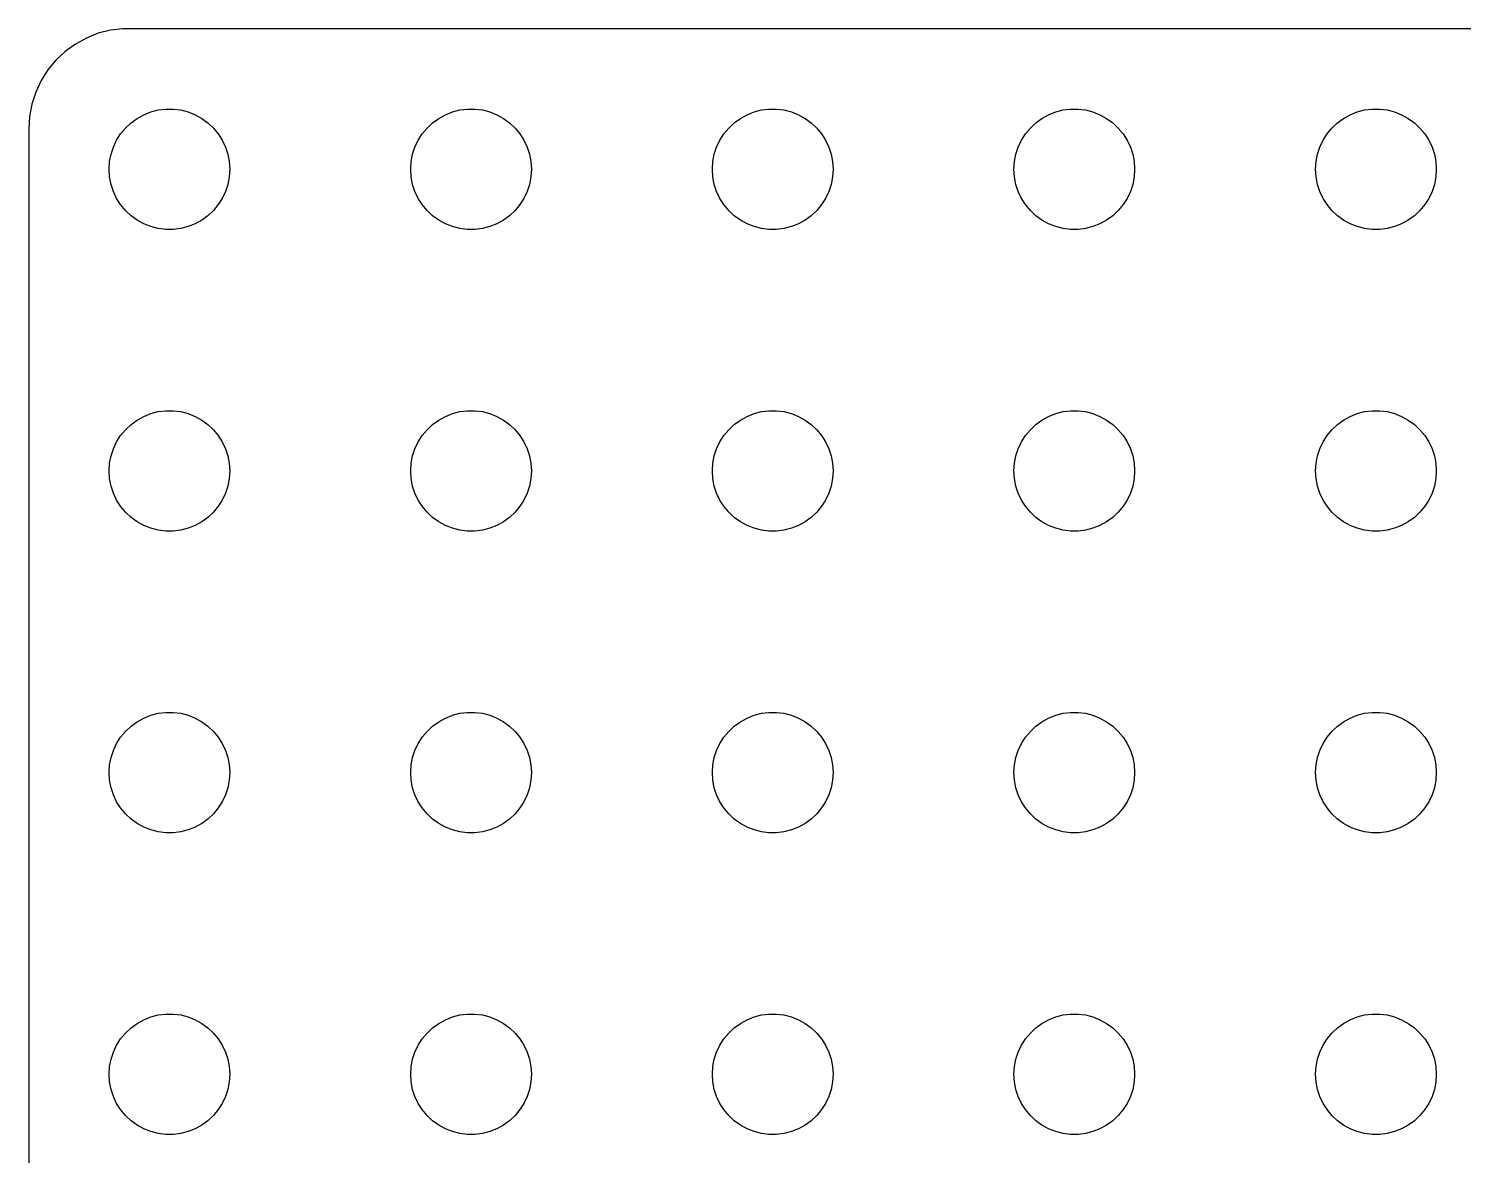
# Model space of a CAD drawing. Header units: metres. Extents: x -134 to 134, y 518 to 1078.
# Drawn here: x -134.5 to -63.2, y 1022 to 1078 of the extents above; entities that cross this region are included whole.
import ezdxf

# ---------------------------------------------------------------- set-up
doc = ezdxf.new("R2010")
doc.units = ezdxf.units.M

msp = doc.modelspace()

# ---------------------------------------------------------------- linework, layer by layer
for p, q in [((-131.629, 1077.52), (-132.179, 1077.22)), ((-131.045, 1077.76), (-131.629, 1077.52)), ((-130.437, 1077.91), (-131.045, 1077.76)), ((-129.814, 1077.99), (-130.437, 1077.91)), ((129.814, 1077.99), (-129.814, 1077.99)), ((-132.687, 1076.85), (-133.145, 1076.42)), ((-132.179, 1077.22), (-132.687, 1076.85)), ((-133.545, 1075.94), (-133.882, 1075.41)), ((-133.145, 1076.42), (-133.545, 1075.94)), ((-133.882, 1075.41), (-134.149, 1074.84)), ((-134.149, 1074.84), (-134.343, 1074.24)), ((-134.343, 1074.24), (-134.461, 1073.63)), ((-128.777, 1073.71), (-128.427, 1073.85)), ((-128.427, 1073.85), (-128.062, 1073.95)), ((-128.062, 1073.95), (-127.688, 1073.99)), ((-127.688, 1073.99), (-127.312, 1073.99)), ((-127.312, 1073.99), (-126.938, 1073.95)), ((-126.938, 1073.95), (-126.573, 1073.85)), ((-126.573, 1073.85), (-126.223, 1073.71)), ((-113.777, 1073.71), (-113.427, 1073.85)), ((-113.427, 1073.85), (-113.062, 1073.95)), ((-113.062, 1073.95), (-112.688, 1073.99)), ((-112.688, 1073.99), (-112.312, 1073.99)), ((-112.312, 1073.99), (-111.938, 1073.95)), ((-111.938, 1073.95), (-111.573, 1073.85)), ((-111.573, 1073.85), (-111.223, 1073.71)), ((-98.7773, 1073.71), (-98.427, 1073.85)), ((-98.427, 1073.85), (-98.0621, 1073.95)), ((-98.0621, 1073.95), (-97.6884, 1073.99)), ((-97.6884, 1073.99), (-97.3116, 1073.99)), ((-97.3116, 1073.99), (-96.9379, 1073.95)), ((-96.9379, 1073.95), (-96.573, 1073.85)), ((-96.573, 1073.85), (-96.2227, 1073.71)), ((-83.7773, 1073.71), (-83.427, 1073.85)), ((-83.427, 1073.85), (-83.0621, 1073.95)), ((-83.0621, 1073.95), (-82.6884, 1073.99)), ((-82.6884, 1073.99), (-82.3116, 1073.99)), ((-82.3116, 1073.99), (-81.9379, 1073.95)), ((-81.9379, 1073.95), (-81.573, 1073.85)), ((-81.573, 1073.85), (-81.2227, 1073.71)), ((-68.7773, 1073.71), (-68.427, 1073.85)), ((-68.427, 1073.85), (-68.0621, 1073.95)), ((-68.0621, 1073.95), (-67.6884, 1073.99)), ((-67.6884, 1073.99), (-67.3116, 1073.99)), ((-67.3116, 1073.99), (-66.9379, 1073.95)), ((-66.9379, 1073.95), (-66.573, 1073.85)), ((-66.573, 1073.85), (-66.2227, 1073.71)), ((-134.461, 1073.63), (-134.5, 1073)), ((-129.927, 1072.76), (-129.687, 1073.05)), ((-129.687, 1073.05), (-129.412, 1073.31)), ((-129.412, 1073.31), (-129.107, 1073.53)), ((-129.107, 1073.53), (-128.777, 1073.71)), ((-126.223, 1073.71), (-125.893, 1073.53)), ((-125.893, 1073.53), (-125.588, 1073.31)), ((-125.588, 1073.31), (-125.313, 1073.05)), ((-125.313, 1073.05), (-125.073, 1072.76)), ((-114.927, 1072.76), (-114.687, 1073.05)), ((-114.687, 1073.05), (-114.412, 1073.31)), ((-114.412, 1073.31), (-114.107, 1073.53)), ((-114.107, 1073.53), (-113.777, 1073.71)), ((-111.223, 1073.71), (-110.893, 1073.53)), ((-110.893, 1073.53), (-110.588, 1073.31)), ((-110.588, 1073.31), (-110.313, 1073.05)), ((-110.313, 1073.05), (-110.073, 1072.76)), ((-99.927, 1072.76), (-99.6869, 1073.05)), ((-99.6869, 1073.05), (-99.4123, 1073.31)), ((-99.4123, 1073.31), (-99.1075, 1073.53)), ((-99.1075, 1073.53), (-98.7773, 1073.71)), ((-96.2227, 1073.71), (-95.8925, 1073.53)), ((-95.8925, 1073.53), (-95.5877, 1073.31)), ((-95.5877, 1073.31), (-95.3131, 1073.05)), ((-95.3131, 1073.05), (-95.073, 1072.76)), ((-84.927, 1072.76), (-84.6869, 1073.05)), ((-84.6869, 1073.05), (-84.4123, 1073.31)), ((-84.4123, 1073.31), (-84.1075, 1073.53)), ((-84.1075, 1073.53), (-83.7773, 1073.71)), ((-81.2227, 1073.71), (-80.8925, 1073.53)), ((-80.8925, 1073.53), (-80.5877, 1073.31)), ((-80.5877, 1073.31), (-80.3131, 1073.05)), ((-80.3131, 1073.05), (-80.073, 1072.76)), ((-69.927, 1072.76), (-69.6869, 1073.05)), ((-69.6869, 1073.05), (-69.4123, 1073.31)), ((-69.4123, 1073.31), (-69.1075, 1073.53)), ((-69.1075, 1073.53), (-68.7773, 1073.71)), ((-66.2227, 1073.71), (-65.8925, 1073.53)), ((-65.8925, 1073.53), (-65.5877, 1073.31)), ((-65.5877, 1073.31), (-65.3131, 1073.05)), ((-65.3131, 1073.05), (-65.073, 1072.76)), ((-134.5, 1073), (-134.5, 979)), ((-130.289, 1072.1), (-130.129, 1072.45)), ((-130.129, 1072.45), (-129.927, 1072.76)), ((-125.073, 1072.76), (-124.871, 1072.45)), ((-124.871, 1072.45), (-124.711, 1072.1)), ((-115.289, 1072.1), (-115.129, 1072.45)), ((-115.129, 1072.45), (-114.927, 1072.76)), ((-110.073, 1072.76), (-109.871, 1072.45)), ((-109.871, 1072.45), (-109.711, 1072.1)), ((-100.289, 1072.1), (-100.129, 1072.45)), ((-100.129, 1072.45), (-99.927, 1072.76)), ((-95.073, 1072.76), (-94.8711, 1072.45)), ((-94.8711, 1072.45), (-94.7107, 1072.1)), ((-85.2893, 1072.1), (-85.1289, 1072.45)), ((-85.1289, 1072.45), (-84.927, 1072.76)), ((-80.073, 1072.76), (-79.8711, 1072.45)), ((-79.8711, 1072.45), (-79.7107, 1072.1)), ((-70.2893, 1072.1), (-70.1289, 1072.45)), ((-70.1289, 1072.45), (-69.927, 1072.76)), ((-65.073, 1072.76), (-64.8711, 1072.45)), ((-64.8711, 1072.45), (-64.7107, 1072.1)), ((-130.476, 1071.38), (-130.406, 1071.75)), ((-130.406, 1071.75), (-130.289, 1072.1)), ((-124.711, 1072.1), (-124.594, 1071.75)), ((-124.594, 1071.75), (-124.524, 1071.38)), ((-115.476, 1071.38), (-115.406, 1071.75)), ((-115.406, 1071.75), (-115.289, 1072.1)), ((-109.711, 1072.1), (-109.594, 1071.75)), ((-109.594, 1071.75), (-109.524, 1071.38)), ((-100.476, 1071.38), (-100.406, 1071.75)), ((-100.406, 1071.75), (-100.289, 1072.1)), ((-94.7107, 1072.1), (-94.5943, 1071.75)), ((-94.5943, 1071.75), (-94.5237, 1071.38)), ((-85.4763, 1071.38), (-85.4057, 1071.75)), ((-85.4057, 1071.75), (-85.2893, 1072.1)), ((-79.7107, 1072.1), (-79.5943, 1071.75)), ((-79.5943, 1071.75), (-79.5237, 1071.38)), ((-70.4763, 1071.38), (-70.4057, 1071.75)), ((-70.4057, 1071.75), (-70.2893, 1072.1)), ((-64.7107, 1072.1), (-64.5943, 1071.75)), ((-64.5943, 1071.75), (-64.5237, 1071.38)), ((-130.5, 1071), (-130.476, 1071.38)), ((-130.476, 1070.62), (-130.5, 1071)), ((-124.524, 1071.38), (-124.5, 1071)), ((-124.5, 1071), (-124.524, 1070.62)), ((-115.5, 1071), (-115.476, 1071.38)), ((-115.476, 1070.62), (-115.5, 1071)), ((-109.524, 1071.38), (-109.5, 1071)), ((-109.5, 1071), (-109.524, 1070.62)), ((-100.5, 1071), (-100.476, 1071.38)), ((-100.476, 1070.62), (-100.5, 1071)), ((-94.5237, 1071.38), (-94.5, 1071)), ((-94.5, 1071), (-94.5237, 1070.62)), ((-85.5, 1071), (-85.4763, 1071.38)), ((-85.4763, 1070.62), (-85.5, 1071)), ((-79.5237, 1071.38), (-79.5, 1071)), ((-79.5, 1071), (-79.5237, 1070.62)), ((-70.5, 1071), (-70.4763, 1071.38)), ((-70.4763, 1070.62), (-70.5, 1071)), ((-64.5237, 1071.38), (-64.5, 1071)), ((-64.5, 1071), (-64.5237, 1070.62)), ((-130.406, 1070.25), (-130.476, 1070.62)), ((-130.289, 1069.9), (-130.406, 1070.25)), ((-124.594, 1070.25), (-124.711, 1069.9)), ((-124.524, 1070.62), (-124.594, 1070.25)), ((-115.406, 1070.25), (-115.476, 1070.62)), ((-115.289, 1069.9), (-115.406, 1070.25)), ((-109.594, 1070.25), (-109.711, 1069.9)), ((-109.524, 1070.62), (-109.594, 1070.25)), ((-100.406, 1070.25), (-100.476, 1070.62)), ((-100.289, 1069.9), (-100.406, 1070.25)), ((-94.5943, 1070.25), (-94.7107, 1069.9)), ((-94.5237, 1070.62), (-94.5943, 1070.25)), ((-85.4057, 1070.25), (-85.4763, 1070.62)), ((-85.2893, 1069.9), (-85.4057, 1070.25)), ((-79.5943, 1070.25), (-79.7107, 1069.9)), ((-79.5237, 1070.62), (-79.5943, 1070.25)), ((-70.4057, 1070.25), (-70.4763, 1070.62)), ((-70.2893, 1069.9), (-70.4057, 1070.25)), ((-64.5943, 1070.25), (-64.7107, 1069.9)), ((-64.5237, 1070.62), (-64.5943, 1070.25)), ((-130.129, 1069.55), (-130.289, 1069.9)), ((-129.927, 1069.24), (-130.129, 1069.55)), ((-124.871, 1069.55), (-125.073, 1069.24)), ((-124.711, 1069.9), (-124.871, 1069.55)), ((-115.129, 1069.55), (-115.289, 1069.9)), ((-114.927, 1069.24), (-115.129, 1069.55)), ((-109.871, 1069.55), (-110.073, 1069.24)), ((-109.711, 1069.9), (-109.871, 1069.55)), ((-100.129, 1069.55), (-100.289, 1069.9)), ((-99.927, 1069.24), (-100.129, 1069.55)), ((-94.8711, 1069.55), (-95.073, 1069.24)), ((-94.7107, 1069.9), (-94.8711, 1069.55)), ((-85.1289, 1069.55), (-85.2893, 1069.9)), ((-84.927, 1069.24), (-85.1289, 1069.55)), ((-79.8711, 1069.55), (-80.073, 1069.24)), ((-79.7107, 1069.9), (-79.8711, 1069.55)), ((-70.1289, 1069.55), (-70.2893, 1069.9)), ((-69.927, 1069.24), (-70.1289, 1069.55)), ((-64.8711, 1069.55), (-65.073, 1069.24)), ((-64.7107, 1069.9), (-64.8711, 1069.55)), ((-129.687, 1068.95), (-129.927, 1069.24)), ((-129.412, 1068.69), (-129.687, 1068.95)), ((-125.313, 1068.95), (-125.588, 1068.69)), ((-125.073, 1069.24), (-125.313, 1068.95)), ((-114.687, 1068.95), (-114.927, 1069.24)), ((-114.412, 1068.69), (-114.687, 1068.95)), ((-110.313, 1068.95), (-110.588, 1068.69)), ((-110.073, 1069.24), (-110.313, 1068.95)), ((-99.6869, 1068.95), (-99.927, 1069.24)), ((-99.4123, 1068.69), (-99.6869, 1068.95)), ((-95.3131, 1068.95), (-95.5877, 1068.69)), ((-95.073, 1069.24), (-95.3131, 1068.95)), ((-84.6869, 1068.95), (-84.927, 1069.24)), ((-84.4123, 1068.69), (-84.6869, 1068.95)), ((-80.3131, 1068.95), (-80.5877, 1068.69)), ((-80.073, 1069.24), (-80.3131, 1068.95)), ((-69.6869, 1068.95), (-69.927, 1069.24)), ((-69.4123, 1068.69), (-69.6869, 1068.95)), ((-65.3131, 1068.95), (-65.5877, 1068.69)), ((-65.073, 1069.24), (-65.3131, 1068.95)), ((-129.107, 1068.47), (-129.412, 1068.69)), ((-128.777, 1068.29), (-129.107, 1068.47)), ((-128.427, 1068.15), (-128.777, 1068.29)), ((-128.062, 1068.05), (-128.427, 1068.15)), ((-127.688, 1068.01), (-128.062, 1068.05)), ((-126.938, 1068.05), (-127.312, 1068.01)), ((-126.573, 1068.15), (-126.938, 1068.05)), ((-126.223, 1068.29), (-126.573, 1068.15)), ((-125.893, 1068.47), (-126.223, 1068.29)), ((-125.588, 1068.69), (-125.893, 1068.47)), ((-114.107, 1068.47), (-114.412, 1068.69)), ((-113.777, 1068.29), (-114.107, 1068.47)), ((-113.427, 1068.15), (-113.777, 1068.29)), ((-113.062, 1068.05), (-113.427, 1068.15)), ((-112.688, 1068.01), (-113.062, 1068.05)), ((-111.938, 1068.05), (-112.312, 1068.01)), ((-111.573, 1068.15), (-111.938, 1068.05)), ((-111.223, 1068.29), (-111.573, 1068.15)), ((-110.893, 1068.47), (-111.223, 1068.29)), ((-110.588, 1068.69), (-110.893, 1068.47)), ((-99.1075, 1068.47), (-99.4123, 1068.69)), ((-98.7773, 1068.29), (-99.1075, 1068.47)), ((-98.427, 1068.15), (-98.7773, 1068.29)), ((-98.0621, 1068.05), (-98.427, 1068.15)), ((-97.6884, 1068.01), (-98.0621, 1068.05)), ((-96.9379, 1068.05), (-97.3116, 1068.01)), ((-96.573, 1068.15), (-96.9379, 1068.05)), ((-96.2227, 1068.29), (-96.573, 1068.15)), ((-95.8925, 1068.47), (-96.2227, 1068.29)), ((-95.5877, 1068.69), (-95.8925, 1068.47)), ((-84.1075, 1068.47), (-84.4123, 1068.69)), ((-83.7773, 1068.29), (-84.1075, 1068.47)), ((-83.427, 1068.15), (-83.7773, 1068.29)), ((-83.0621, 1068.05), (-83.427, 1068.15)), ((-82.6884, 1068.01), (-83.0621, 1068.05)), ((-81.9379, 1068.05), (-82.3116, 1068.01)), ((-81.573, 1068.15), (-81.9379, 1068.05)), ((-81.2227, 1068.29), (-81.573, 1068.15)), ((-80.8925, 1068.47), (-81.2227, 1068.29)), ((-80.5877, 1068.69), (-80.8925, 1068.47)), ((-69.1075, 1068.47), (-69.4123, 1068.69)), ((-68.7773, 1068.29), (-69.1075, 1068.47)), ((-68.427, 1068.15), (-68.7773, 1068.29)), ((-68.0621, 1068.05), (-68.427, 1068.15)), ((-67.6884, 1068.01), (-68.0621, 1068.05)), ((-66.9379, 1068.05), (-67.3116, 1068.01)), ((-66.573, 1068.15), (-66.9379, 1068.05)), ((-66.2227, 1068.29), (-66.573, 1068.15)), ((-65.8925, 1068.47), (-66.2227, 1068.29)), ((-65.5877, 1068.69), (-65.8925, 1068.47)), ((-127.312, 1068.01), (-127.688, 1068.01)), ((-112.312, 1068.01), (-112.688, 1068.01)), ((-97.3116, 1068.01), (-97.6884, 1068.01)), ((-82.3116, 1068.01), (-82.6884, 1068.01)), ((-67.3116, 1068.01), (-67.6884, 1068.01)), ((-128.777, 1058.71), (-128.427, 1058.85)), ((-128.427, 1058.85), (-128.062, 1058.95)), ((-128.062, 1058.95), (-127.688, 1058.99)), ((-127.688, 1058.99), (-127.312, 1058.99)), ((-127.312, 1058.99), (-126.938, 1058.95)), ((-126.938, 1058.95), (-126.573, 1058.85)), ((-126.573, 1058.85), (-126.223, 1058.71)), ((-113.777, 1058.71), (-113.427, 1058.85)), ((-113.427, 1058.85), (-113.062, 1058.95)), ((-113.062, 1058.95), (-112.688, 1058.99)), ((-112.688, 1058.99), (-112.312, 1058.99)), ((-112.312, 1058.99), (-111.938, 1058.95)), ((-111.938, 1058.95), (-111.573, 1058.85)), ((-111.573, 1058.85), (-111.223, 1058.71)), ((-98.7773, 1058.71), (-98.427, 1058.85)), ((-98.427, 1058.85), (-98.0621, 1058.95)), ((-98.0621, 1058.95), (-97.6884, 1058.99)), ((-97.6884, 1058.99), (-97.3116, 1058.99)), ((-97.3116, 1058.99), (-96.9379, 1058.95)), ((-96.9379, 1058.95), (-96.573, 1058.85)), ((-96.573, 1058.85), (-96.2227, 1058.71)), ((-83.7773, 1058.71), (-83.427, 1058.85)), ((-83.427, 1058.85), (-83.0621, 1058.95)), ((-83.0621, 1058.95), (-82.6884, 1058.99)), ((-82.6884, 1058.99), (-82.3116, 1058.99)), ((-82.3116, 1058.99), (-81.9379, 1058.95)), ((-81.9379, 1058.95), (-81.573, 1058.85)), ((-81.573, 1058.85), (-81.2227, 1058.71)), ((-68.7773, 1058.71), (-68.427, 1058.85)), ((-68.427, 1058.85), (-68.0621, 1058.95)), ((-68.0621, 1058.95), (-67.6884, 1058.99)), ((-67.6884, 1058.99), (-67.3116, 1058.99)), ((-67.3116, 1058.99), (-66.9379, 1058.95)), ((-66.9379, 1058.95), (-66.573, 1058.85)), ((-66.573, 1058.85), (-66.2227, 1058.71)), ((-129.927, 1057.76), (-129.687, 1058.05)), ((-129.687, 1058.05), (-129.412, 1058.31)), ((-129.412, 1058.31), (-129.107, 1058.53)), ((-129.107, 1058.53), (-128.777, 1058.71)), ((-126.223, 1058.71), (-125.893, 1058.53)), ((-125.893, 1058.53), (-125.588, 1058.31)), ((-125.588, 1058.31), (-125.313, 1058.05)), ((-125.313, 1058.05), (-125.073, 1057.76)), ((-114.927, 1057.76), (-114.687, 1058.05)), ((-114.687, 1058.05), (-114.412, 1058.31)), ((-114.412, 1058.31), (-114.107, 1058.53)), ((-114.107, 1058.53), (-113.777, 1058.71)), ((-111.223, 1058.71), (-110.893, 1058.53)), ((-110.893, 1058.53), (-110.588, 1058.31)), ((-110.588, 1058.31), (-110.313, 1058.05)), ((-110.313, 1058.05), (-110.073, 1057.76)), ((-99.927, 1057.76), (-99.6869, 1058.05)), ((-99.6869, 1058.05), (-99.4123, 1058.31)), ((-99.4123, 1058.31), (-99.1075, 1058.53)), ((-99.1075, 1058.53), (-98.7773, 1058.71)), ((-96.2227, 1058.71), (-95.8925, 1058.53)), ((-95.8925, 1058.53), (-95.5877, 1058.31)), ((-95.5877, 1058.31), (-95.3131, 1058.05)), ((-95.3131, 1058.05), (-95.073, 1057.76)), ((-84.927, 1057.76), (-84.6869, 1058.05)), ((-84.6869, 1058.05), (-84.4123, 1058.31)), ((-84.4123, 1058.31), (-84.1075, 1058.53)), ((-84.1075, 1058.53), (-83.7773, 1058.71)), ((-81.2227, 1058.71), (-80.8925, 1058.53)), ((-80.8925, 1058.53), (-80.5877, 1058.31)), ((-80.5877, 1058.31), (-80.3131, 1058.05)), ((-80.3131, 1058.05), (-80.073, 1057.76)), ((-69.927, 1057.76), (-69.6869, 1058.05)), ((-69.6869, 1058.05), (-69.4123, 1058.31)), ((-69.4123, 1058.31), (-69.1075, 1058.53)), ((-69.1075, 1058.53), (-68.7773, 1058.71)), ((-66.2227, 1058.71), (-65.8925, 1058.53)), ((-65.8925, 1058.53), (-65.5877, 1058.31)), ((-65.5877, 1058.31), (-65.3131, 1058.05)), ((-65.3131, 1058.05), (-65.073, 1057.76)), ((-130.289, 1057.1), (-130.129, 1057.45)), ((-130.129, 1057.45), (-129.927, 1057.76)), ((-125.073, 1057.76), (-124.871, 1057.45)), ((-124.871, 1057.45), (-124.711, 1057.1)), ((-115.289, 1057.1), (-115.129, 1057.45)), ((-115.129, 1057.45), (-114.927, 1057.76)), ((-110.073, 1057.76), (-109.871, 1057.45)), ((-109.871, 1057.45), (-109.711, 1057.1)), ((-100.289, 1057.1), (-100.129, 1057.45)), ((-100.129, 1057.45), (-99.927, 1057.76)), ((-95.073, 1057.76), (-94.8711, 1057.45)), ((-94.8711, 1057.45), (-94.7107, 1057.1)), ((-85.2893, 1057.1), (-85.1289, 1057.45)), ((-85.1289, 1057.45), (-84.927, 1057.76)), ((-80.073, 1057.76), (-79.8711, 1057.45)), ((-79.8711, 1057.45), (-79.7107, 1057.1)), ((-70.2893, 1057.1), (-70.1289, 1057.45)), ((-70.1289, 1057.45), (-69.927, 1057.76)), ((-65.073, 1057.76), (-64.8711, 1057.45)), ((-64.8711, 1057.45), (-64.7107, 1057.1)), ((-130.476, 1056.38), (-130.406, 1056.75)), ((-130.406, 1056.75), (-130.289, 1057.1)), ((-124.711, 1057.1), (-124.594, 1056.75)), ((-124.594, 1056.75), (-124.524, 1056.38)), ((-115.476, 1056.38), (-115.406, 1056.75)), ((-115.406, 1056.75), (-115.289, 1057.1)), ((-109.711, 1057.1), (-109.594, 1056.75)), ((-109.594, 1056.75), (-109.524, 1056.38)), ((-100.476, 1056.38), (-100.406, 1056.75)), ((-100.406, 1056.75), (-100.289, 1057.1)), ((-94.7107, 1057.1), (-94.5943, 1056.75)), ((-94.5943, 1056.75), (-94.5237, 1056.38)), ((-85.4763, 1056.38), (-85.4057, 1056.75)), ((-85.4057, 1056.75), (-85.2893, 1057.1)), ((-79.7107, 1057.1), (-79.5943, 1056.75)), ((-79.5943, 1056.75), (-79.5237, 1056.38)), ((-70.4763, 1056.38), (-70.4057, 1056.75)), ((-70.4057, 1056.75), (-70.2893, 1057.1)), ((-64.7107, 1057.1), (-64.5943, 1056.75)), ((-64.5943, 1056.75), (-64.5237, 1056.38)), ((-130.5, 1056), (-130.476, 1056.38)), ((-130.476, 1055.62), (-130.5, 1056)), ((-124.524, 1056.38), (-124.5, 1056)), ((-124.5, 1056), (-124.524, 1055.62)), ((-115.5, 1056), (-115.476, 1056.38)), ((-115.476, 1055.62), (-115.5, 1056)), ((-109.524, 1056.38), (-109.5, 1056)), ((-109.5, 1056), (-109.524, 1055.62)), ((-100.5, 1056), (-100.476, 1056.38)), ((-100.476, 1055.62), (-100.5, 1056)), ((-94.5237, 1056.38), (-94.5, 1056)), ((-94.5, 1056), (-94.5237, 1055.62)), ((-85.5, 1056), (-85.4763, 1056.38)), ((-85.4763, 1055.62), (-85.5, 1056)), ((-79.5237, 1056.38), (-79.5, 1056)), ((-79.5, 1056), (-79.5237, 1055.62)), ((-70.5, 1056), (-70.4763, 1056.38)), ((-70.4763, 1055.62), (-70.5, 1056)), ((-64.5237, 1056.38), (-64.5, 1056)), ((-64.5, 1056), (-64.5237, 1055.62)), ((-130.406, 1055.25), (-130.476, 1055.62)), ((-130.289, 1054.9), (-130.406, 1055.25)), ((-124.594, 1055.25), (-124.711, 1054.9)), ((-124.524, 1055.62), (-124.594, 1055.25)), ((-115.406, 1055.25), (-115.476, 1055.62)), ((-115.289, 1054.9), (-115.406, 1055.25)), ((-109.594, 1055.25), (-109.711, 1054.9)), ((-109.524, 1055.62), (-109.594, 1055.25)), ((-100.406, 1055.25), (-100.476, 1055.62)), ((-100.289, 1054.9), (-100.406, 1055.25)), ((-94.5943, 1055.25), (-94.7107, 1054.9)), ((-94.5237, 1055.62), (-94.5943, 1055.25)), ((-85.4057, 1055.25), (-85.4763, 1055.62)), ((-85.2893, 1054.9), (-85.4057, 1055.25)), ((-79.5943, 1055.25), (-79.7107, 1054.9)), ((-79.5237, 1055.62), (-79.5943, 1055.25)), ((-70.4057, 1055.25), (-70.4763, 1055.62)), ((-70.2893, 1054.9), (-70.4057, 1055.25)), ((-64.5943, 1055.25), (-64.7107, 1054.9)), ((-64.5237, 1055.62), (-64.5943, 1055.25)), ((-130.129, 1054.55), (-130.289, 1054.9)), ((-129.927, 1054.24), (-130.129, 1054.55)), ((-124.871, 1054.55), (-125.073, 1054.24)), ((-124.711, 1054.9), (-124.871, 1054.55)), ((-115.129, 1054.55), (-115.289, 1054.9)), ((-114.927, 1054.24), (-115.129, 1054.55)), ((-109.871, 1054.55), (-110.073, 1054.24)), ((-109.711, 1054.9), (-109.871, 1054.55)), ((-100.129, 1054.55), (-100.289, 1054.9)), ((-99.927, 1054.24), (-100.129, 1054.55)), ((-94.8711, 1054.55), (-95.073, 1054.24)), ((-94.7107, 1054.9), (-94.8711, 1054.55)), ((-85.1289, 1054.55), (-85.2893, 1054.9)), ((-84.927, 1054.24), (-85.1289, 1054.55)), ((-79.8711, 1054.55), (-80.073, 1054.24)), ((-79.7107, 1054.9), (-79.8711, 1054.55)), ((-70.1289, 1054.55), (-70.2893, 1054.9)), ((-69.927, 1054.24), (-70.1289, 1054.55)), ((-64.8711, 1054.55), (-65.073, 1054.24)), ((-64.7107, 1054.9), (-64.8711, 1054.55)), ((-129.687, 1053.95), (-129.927, 1054.24)), ((-129.412, 1053.69), (-129.687, 1053.95)), ((-125.313, 1053.95), (-125.588, 1053.69)), ((-125.073, 1054.24), (-125.313, 1053.95)), ((-114.687, 1053.95), (-114.927, 1054.24)), ((-114.412, 1053.69), (-114.687, 1053.95)), ((-110.313, 1053.95), (-110.588, 1053.69)), ((-110.073, 1054.24), (-110.313, 1053.95)), ((-99.6869, 1053.95), (-99.927, 1054.24)), ((-99.4123, 1053.69), (-99.6869, 1053.95)), ((-95.3131, 1053.95), (-95.5877, 1053.69)), ((-95.073, 1054.24), (-95.3131, 1053.95)), ((-84.6869, 1053.95), (-84.927, 1054.24)), ((-84.4123, 1053.69), (-84.6869, 1053.95)), ((-80.3131, 1053.95), (-80.5877, 1053.69)), ((-80.073, 1054.24), (-80.3131, 1053.95)), ((-69.6869, 1053.95), (-69.927, 1054.24)), ((-69.4123, 1053.69), (-69.6869, 1053.95)), ((-65.3131, 1053.95), (-65.5877, 1053.69)), ((-65.073, 1054.24), (-65.3131, 1053.95)), ((-129.107, 1053.47), (-129.412, 1053.69)), ((-128.777, 1053.29), (-129.107, 1053.47)), ((-128.427, 1053.15), (-128.777, 1053.29)), ((-128.062, 1053.05), (-128.427, 1053.15)), ((-126.573, 1053.15), (-126.938, 1053.05)), ((-126.223, 1053.29), (-126.573, 1053.15)), ((-125.893, 1053.47), (-126.223, 1053.29)), ((-125.588, 1053.69), (-125.893, 1053.47)), ((-114.107, 1053.47), (-114.412, 1053.69)), ((-113.777, 1053.29), (-114.107, 1053.47)), ((-113.427, 1053.15), (-113.777, 1053.29)), ((-113.062, 1053.05), (-113.427, 1053.15)), ((-111.573, 1053.15), (-111.938, 1053.05)), ((-111.223, 1053.29), (-111.573, 1053.15)), ((-110.893, 1053.47), (-111.223, 1053.29)), ((-110.588, 1053.69), (-110.893, 1053.47)), ((-99.1075, 1053.47), (-99.4123, 1053.69)), ((-98.7773, 1053.29), (-99.1075, 1053.47)), ((-98.427, 1053.15), (-98.7773, 1053.29)), ((-98.0621, 1053.05), (-98.427, 1053.15)), ((-96.573, 1053.15), (-96.9379, 1053.05)), ((-96.2227, 1053.29), (-96.573, 1053.15)), ((-95.8925, 1053.47), (-96.2227, 1053.29)), ((-95.5877, 1053.69), (-95.8925, 1053.47)), ((-84.1075, 1053.47), (-84.4123, 1053.69)), ((-83.7773, 1053.29), (-84.1075, 1053.47)), ((-83.427, 1053.15), (-83.7773, 1053.29)), ((-83.0621, 1053.05), (-83.427, 1053.15)), ((-81.573, 1053.15), (-81.9379, 1053.05)), ((-81.2227, 1053.29), (-81.573, 1053.15)), ((-80.8925, 1053.47), (-81.2227, 1053.29)), ((-80.5877, 1053.69), (-80.8925, 1053.47)), ((-69.1075, 1053.47), (-69.4123, 1053.69)), ((-68.7773, 1053.29), (-69.1075, 1053.47)), ((-68.427, 1053.15), (-68.7773, 1053.29)), ((-68.0621, 1053.05), (-68.427, 1053.15)), ((-66.573, 1053.15), (-66.9379, 1053.05)), ((-66.2227, 1053.29), (-66.573, 1053.15)), ((-65.8925, 1053.47), (-66.2227, 1053.29)), ((-65.5877, 1053.69), (-65.8925, 1053.47)), ((-127.688, 1053.01), (-128.062, 1053.05)), ((-127.312, 1053.01), (-127.688, 1053.01)), ((-126.938, 1053.05), (-127.312, 1053.01)), ((-112.688, 1053.01), (-113.062, 1053.05)), ((-112.312, 1053.01), (-112.688, 1053.01)), ((-111.938, 1053.05), (-112.312, 1053.01)), ((-97.6884, 1053.01), (-98.0621, 1053.05)), ((-97.3116, 1053.01), (-97.6884, 1053.01)), ((-96.9379, 1053.05), (-97.3116, 1053.01)), ((-82.6884, 1053.01), (-83.0621, 1053.05)), ((-82.3116, 1053.01), (-82.6884, 1053.01)), ((-81.9379, 1053.05), (-82.3116, 1053.01)), ((-67.6884, 1053.01), (-68.0621, 1053.05)), ((-67.3116, 1053.01), (-67.6884, 1053.01)), ((-66.9379, 1053.05), (-67.3116, 1053.01)), ((-128.777, 1043.71), (-128.427, 1043.85)), ((-128.427, 1043.85), (-128.062, 1043.95)), ((-128.062, 1043.95), (-127.688, 1043.99)), ((-127.688, 1043.99), (-127.312, 1043.99)), ((-127.312, 1043.99), (-126.938, 1043.95)), ((-126.938, 1043.95), (-126.573, 1043.85)), ((-126.573, 1043.85), (-126.223, 1043.71)), ((-113.777, 1043.71), (-113.427, 1043.85)), ((-113.427, 1043.85), (-113.062, 1043.95)), ((-113.062, 1043.95), (-112.688, 1043.99)), ((-112.688, 1043.99), (-112.312, 1043.99)), ((-112.312, 1043.99), (-111.938, 1043.95)), ((-111.938, 1043.95), (-111.573, 1043.85)), ((-111.573, 1043.85), (-111.223, 1043.71)), ((-98.7773, 1043.71), (-98.427, 1043.85)), ((-98.427, 1043.85), (-98.0621, 1043.95)), ((-98.0621, 1043.95), (-97.6884, 1043.99)), ((-97.6884, 1043.99), (-97.3116, 1043.99)), ((-97.3116, 1043.99), (-96.9379, 1043.95)), ((-96.9379, 1043.95), (-96.573, 1043.85)), ((-96.573, 1043.85), (-96.2227, 1043.71)), ((-83.7773, 1043.71), (-83.427, 1043.85)), ((-83.427, 1043.85), (-83.0621, 1043.95)), ((-83.0621, 1043.95), (-82.6884, 1043.99)), ((-82.6884, 1043.99), (-82.3116, 1043.99)), ((-82.3116, 1043.99), (-81.9379, 1043.95)), ((-81.9379, 1043.95), (-81.573, 1043.85)), ((-81.573, 1043.85), (-81.2227, 1043.71)), ((-68.7773, 1043.71), (-68.427, 1043.85)), ((-68.427, 1043.85), (-68.0621, 1043.95)), ((-68.0621, 1043.95), (-67.6884, 1043.99)), ((-67.6884, 1043.99), (-67.3116, 1043.99)), ((-67.3116, 1043.99), (-66.9379, 1043.95)), ((-66.9379, 1043.95), (-66.573, 1043.85)), ((-66.573, 1043.85), (-66.2227, 1043.71)), ((-129.687, 1043.05), (-129.412, 1043.31)), ((-129.412, 1043.31), (-129.107, 1043.53)), ((-129.107, 1043.53), (-128.777, 1043.71)), ((-126.223, 1043.71), (-125.893, 1043.53)), ((-125.893, 1043.53), (-125.588, 1043.31)), ((-125.588, 1043.31), (-125.313, 1043.05)), ((-114.687, 1043.05), (-114.412, 1043.31)), ((-114.412, 1043.31), (-114.107, 1043.53)), ((-114.107, 1043.53), (-113.777, 1043.71)), ((-111.223, 1043.71), (-110.893, 1043.53)), ((-110.893, 1043.53), (-110.588, 1043.31)), ((-110.588, 1043.31), (-110.313, 1043.05)), ((-99.6869, 1043.05), (-99.4123, 1043.31)), ((-99.4123, 1043.31), (-99.1075, 1043.53)), ((-99.1075, 1043.53), (-98.7773, 1043.71)), ((-96.2227, 1043.71), (-95.8925, 1043.53)), ((-95.8925, 1043.53), (-95.5877, 1043.31)), ((-95.5877, 1043.31), (-95.3131, 1043.05)), ((-84.6869, 1043.05), (-84.4123, 1043.31)), ((-84.4123, 1043.31), (-84.1075, 1043.53)), ((-84.1075, 1043.53), (-83.7773, 1043.71)), ((-81.2227, 1043.71), (-80.8925, 1043.53)), ((-80.8925, 1043.53), (-80.5877, 1043.31)), ((-80.5877, 1043.31), (-80.3131, 1043.05)), ((-69.6869, 1043.05), (-69.4123, 1043.31)), ((-69.4123, 1043.31), (-69.1075, 1043.53)), ((-69.1075, 1043.53), (-68.7773, 1043.71)), ((-66.2227, 1043.71), (-65.8925, 1043.53)), ((-65.8925, 1043.53), (-65.5877, 1043.31)), ((-65.5877, 1043.31), (-65.3131, 1043.05)), ((-130.289, 1042.1), (-130.129, 1042.45)), ((-130.129, 1042.45), (-129.927, 1042.76)), ((-129.927, 1042.76), (-129.687, 1043.05)), ((-125.313, 1043.05), (-125.073, 1042.76)), ((-125.073, 1042.76), (-124.871, 1042.45)), ((-124.871, 1042.45), (-124.711, 1042.1)), ((-115.289, 1042.1), (-115.129, 1042.45)), ((-115.129, 1042.45), (-114.927, 1042.76)), ((-114.927, 1042.76), (-114.687, 1043.05)), ((-110.313, 1043.05), (-110.073, 1042.76)), ((-110.073, 1042.76), (-109.871, 1042.45)), ((-109.871, 1042.45), (-109.711, 1042.1)), ((-100.289, 1042.1), (-100.129, 1042.45)), ((-100.129, 1042.45), (-99.927, 1042.76)), ((-99.927, 1042.76), (-99.6869, 1043.05)), ((-95.3131, 1043.05), (-95.073, 1042.76)), ((-95.073, 1042.76), (-94.8711, 1042.45)), ((-94.8711, 1042.45), (-94.7107, 1042.1)), ((-85.2893, 1042.1), (-85.1289, 1042.45)), ((-85.1289, 1042.45), (-84.927, 1042.76)), ((-84.927, 1042.76), (-84.6869, 1043.05)), ((-80.3131, 1043.05), (-80.073, 1042.76)), ((-80.073, 1042.76), (-79.8711, 1042.45)), ((-79.8711, 1042.45), (-79.7107, 1042.1)), ((-70.2893, 1042.1), (-70.1289, 1042.45)), ((-70.1289, 1042.45), (-69.927, 1042.76)), ((-69.927, 1042.76), (-69.6869, 1043.05)), ((-65.3131, 1043.05), (-65.073, 1042.76)), ((-65.073, 1042.76), (-64.8711, 1042.45)), ((-64.8711, 1042.45), (-64.7107, 1042.1)), ((-130.476, 1041.38), (-130.406, 1041.75)), ((-130.406, 1041.75), (-130.289, 1042.1)), ((-124.711, 1042.1), (-124.594, 1041.75)), ((-124.594, 1041.75), (-124.524, 1041.38)), ((-115.476, 1041.38), (-115.406, 1041.75)), ((-115.406, 1041.75), (-115.289, 1042.1)), ((-109.711, 1042.1), (-109.594, 1041.75)), ((-109.594, 1041.75), (-109.524, 1041.38)), ((-100.476, 1041.38), (-100.406, 1041.75)), ((-100.406, 1041.75), (-100.289, 1042.1)), ((-94.7107, 1042.1), (-94.5943, 1041.75)), ((-94.5943, 1041.75), (-94.5237, 1041.38)), ((-85.4763, 1041.38), (-85.4057, 1041.75)), ((-85.4057, 1041.75), (-85.2893, 1042.1)), ((-79.7107, 1042.1), (-79.5943, 1041.75)), ((-79.5943, 1041.75), (-79.5237, 1041.38)), ((-70.4763, 1041.38), (-70.4057, 1041.75)), ((-70.4057, 1041.75), (-70.2893, 1042.1)), ((-64.7107, 1042.1), (-64.5943, 1041.75)), ((-64.5943, 1041.75), (-64.5237, 1041.38)), ((-130.5, 1041), (-130.476, 1041.38)), ((-130.476, 1040.62), (-130.5, 1041)), ((-124.524, 1041.38), (-124.5, 1041)), ((-124.5, 1041), (-124.524, 1040.62)), ((-115.5, 1041), (-115.476, 1041.38)), ((-115.476, 1040.62), (-115.5, 1041)), ((-109.524, 1041.38), (-109.5, 1041)), ((-109.5, 1041), (-109.524, 1040.62)), ((-100.5, 1041), (-100.476, 1041.38)), ((-100.476, 1040.62), (-100.5, 1041)), ((-94.5237, 1041.38), (-94.5, 1041)), ((-94.5, 1041), (-94.5237, 1040.62)), ((-85.5, 1041), (-85.4763, 1041.38)), ((-85.4763, 1040.62), (-85.5, 1041)), ((-79.5237, 1041.38), (-79.5, 1041)), ((-79.5, 1041), (-79.5237, 1040.62)), ((-70.5, 1041), (-70.4763, 1041.38)), ((-70.4763, 1040.62), (-70.5, 1041)), ((-64.5237, 1041.38), (-64.5, 1041)), ((-64.5, 1041), (-64.5237, 1040.62)), ((-130.406, 1040.25), (-130.476, 1040.62)), ((-130.289, 1039.9), (-130.406, 1040.25)), ((-124.594, 1040.25), (-124.711, 1039.9)), ((-124.524, 1040.62), (-124.594, 1040.25)), ((-115.406, 1040.25), (-115.476, 1040.62)), ((-115.289, 1039.9), (-115.406, 1040.25)), ((-109.594, 1040.25), (-109.711, 1039.9)), ((-109.524, 1040.62), (-109.594, 1040.25)), ((-100.406, 1040.25), (-100.476, 1040.62)), ((-100.289, 1039.9), (-100.406, 1040.25)), ((-94.5943, 1040.25), (-94.7107, 1039.9)), ((-94.5237, 1040.62), (-94.5943, 1040.25)), ((-85.4057, 1040.25), (-85.4763, 1040.62)), ((-85.2893, 1039.9), (-85.4057, 1040.25)), ((-79.5943, 1040.25), (-79.7107, 1039.9)), ((-79.5237, 1040.62), (-79.5943, 1040.25)), ((-70.4057, 1040.25), (-70.4763, 1040.62)), ((-70.2893, 1039.9), (-70.4057, 1040.25)), ((-64.5943, 1040.25), (-64.7107, 1039.9)), ((-64.5237, 1040.62), (-64.5943, 1040.25)), ((-130.129, 1039.55), (-130.289, 1039.9)), ((-129.927, 1039.24), (-130.129, 1039.55)), ((-124.871, 1039.55), (-125.073, 1039.24)), ((-124.711, 1039.9), (-124.871, 1039.55)), ((-115.129, 1039.55), (-115.289, 1039.9)), ((-114.927, 1039.24), (-115.129, 1039.55)), ((-109.871, 1039.55), (-110.073, 1039.24)), ((-109.711, 1039.9), (-109.871, 1039.55)), ((-100.129, 1039.55), (-100.289, 1039.9)), ((-99.927, 1039.24), (-100.129, 1039.55)), ((-94.8711, 1039.55), (-95.073, 1039.24)), ((-94.7107, 1039.9), (-94.8711, 1039.55)), ((-85.1289, 1039.55), (-85.2893, 1039.9)), ((-84.927, 1039.24), (-85.1289, 1039.55)), ((-79.8711, 1039.55), (-80.073, 1039.24)), ((-79.7107, 1039.9), (-79.8711, 1039.55)), ((-70.1289, 1039.55), (-70.2893, 1039.9)), ((-69.927, 1039.24), (-70.1289, 1039.55)), ((-64.8711, 1039.55), (-65.073, 1039.24)), ((-64.7107, 1039.9), (-64.8711, 1039.55)), ((-129.687, 1038.95), (-129.927, 1039.24)), ((-129.412, 1038.69), (-129.687, 1038.95)), ((-125.313, 1038.95), (-125.588, 1038.69)), ((-125.073, 1039.24), (-125.313, 1038.95)), ((-114.687, 1038.95), (-114.927, 1039.24)), ((-114.412, 1038.69), (-114.687, 1038.95)), ((-110.313, 1038.95), (-110.588, 1038.69)), ((-110.073, 1039.24), (-110.313, 1038.95)), ((-99.6869, 1038.95), (-99.927, 1039.24)), ((-99.4123, 1038.69), (-99.6869, 1038.95)), ((-95.3131, 1038.95), (-95.5877, 1038.69)), ((-95.073, 1039.24), (-95.3131, 1038.95)), ((-84.6869, 1038.95), (-84.927, 1039.24)), ((-84.4123, 1038.69), (-84.6869, 1038.95)), ((-80.3131, 1038.95), (-80.5877, 1038.69)), ((-80.073, 1039.24), (-80.3131, 1038.95)), ((-69.6869, 1038.95), (-69.927, 1039.24)), ((-69.4123, 1038.69), (-69.6869, 1038.95)), ((-65.3131, 1038.95), (-65.5877, 1038.69)), ((-65.073, 1039.24), (-65.3131, 1038.95)), ((-129.107, 1038.47), (-129.412, 1038.69)), ((-128.777, 1038.29), (-129.107, 1038.47)), ((-128.427, 1038.15), (-128.777, 1038.29)), ((-128.062, 1038.05), (-128.427, 1038.15)), ((-126.573, 1038.15), (-126.938, 1038.05)), ((-126.223, 1038.29), (-126.573, 1038.15)), ((-125.893, 1038.47), (-126.223, 1038.29)), ((-125.588, 1038.69), (-125.893, 1038.47)), ((-114.107, 1038.47), (-114.412, 1038.69)), ((-113.777, 1038.29), (-114.107, 1038.47)), ((-113.427, 1038.15), (-113.777, 1038.29)), ((-113.062, 1038.05), (-113.427, 1038.15)), ((-111.573, 1038.15), (-111.938, 1038.05)), ((-111.223, 1038.29), (-111.573, 1038.15)), ((-110.893, 1038.47), (-111.223, 1038.29)), ((-110.588, 1038.69), (-110.893, 1038.47)), ((-99.1075, 1038.47), (-99.4123, 1038.69)), ((-98.7773, 1038.29), (-99.1075, 1038.47)), ((-98.427, 1038.15), (-98.7773, 1038.29)), ((-98.0621, 1038.05), (-98.427, 1038.15)), ((-96.573, 1038.15), (-96.9379, 1038.05)), ((-96.2227, 1038.29), (-96.573, 1038.15)), ((-95.8925, 1038.47), (-96.2227, 1038.29)), ((-95.5877, 1038.69), (-95.8925, 1038.47)), ((-84.1075, 1038.47), (-84.4123, 1038.69)), ((-83.7773, 1038.29), (-84.1075, 1038.47)), ((-83.427, 1038.15), (-83.7773, 1038.29)), ((-83.0621, 1038.05), (-83.427, 1038.15)), ((-81.573, 1038.15), (-81.9379, 1038.05)), ((-81.2227, 1038.29), (-81.573, 1038.15)), ((-80.8925, 1038.47), (-81.2227, 1038.29)), ((-80.5877, 1038.69), (-80.8925, 1038.47)), ((-69.1075, 1038.47), (-69.4123, 1038.69)), ((-68.7773, 1038.29), (-69.1075, 1038.47)), ((-68.427, 1038.15), (-68.7773, 1038.29)), ((-68.0621, 1038.05), (-68.427, 1038.15)), ((-66.573, 1038.15), (-66.9379, 1038.05)), ((-66.2227, 1038.29), (-66.573, 1038.15)), ((-65.8925, 1038.47), (-66.2227, 1038.29)), ((-65.5877, 1038.69), (-65.8925, 1038.47)), ((-127.688, 1038.01), (-128.062, 1038.05)), ((-127.312, 1038.01), (-127.688, 1038.01)), ((-126.938, 1038.05), (-127.312, 1038.01)), ((-112.688, 1038.01), (-113.062, 1038.05)), ((-112.312, 1038.01), (-112.688, 1038.01)), ((-111.938, 1038.05), (-112.312, 1038.01)), ((-97.6884, 1038.01), (-98.0621, 1038.05)), ((-97.3116, 1038.01), (-97.6884, 1038.01)), ((-96.9379, 1038.05), (-97.3116, 1038.01)), ((-82.6884, 1038.01), (-83.0621, 1038.05)), ((-82.3116, 1038.01), (-82.6884, 1038.01)), ((-81.9379, 1038.05), (-82.3116, 1038.01)), ((-67.6884, 1038.01), (-68.0621, 1038.05)), ((-67.3116, 1038.01), (-67.6884, 1038.01)), ((-66.9379, 1038.05), (-67.3116, 1038.01)), ((-128.777, 1028.71), (-128.427, 1028.85)), ((-128.427, 1028.85), (-128.062, 1028.95)), ((-128.062, 1028.95), (-127.688, 1028.99)), ((-127.688, 1028.99), (-127.312, 1028.99)), ((-127.312, 1028.99), (-126.938, 1028.95)), ((-126.938, 1028.95), (-126.573, 1028.85)), ((-126.573, 1028.85), (-126.223, 1028.71)), ((-113.777, 1028.71), (-113.427, 1028.85)), ((-113.427, 1028.85), (-113.062, 1028.95)), ((-113.062, 1028.95), (-112.688, 1028.99)), ((-112.688, 1028.99), (-112.312, 1028.99)), ((-112.312, 1028.99), (-111.938, 1028.95)), ((-111.938, 1028.95), (-111.573, 1028.85)), ((-111.573, 1028.85), (-111.223, 1028.71)), ((-98.7773, 1028.71), (-98.427, 1028.85)), ((-98.427, 1028.85), (-98.0621, 1028.95)), ((-98.0621, 1028.95), (-97.6884, 1028.99)), ((-97.6884, 1028.99), (-97.3116, 1028.99)), ((-97.3116, 1028.99), (-96.9379, 1028.95)), ((-96.9379, 1028.95), (-96.573, 1028.85)), ((-96.573, 1028.85), (-96.2227, 1028.71)), ((-83.7773, 1028.71), (-83.427, 1028.85)), ((-83.427, 1028.85), (-83.0621, 1028.95)), ((-83.0621, 1028.95), (-82.6884, 1028.99)), ((-82.6884, 1028.99), (-82.3116, 1028.99)), ((-82.3116, 1028.99), (-81.9379, 1028.95)), ((-81.9379, 1028.95), (-81.573, 1028.85)), ((-81.573, 1028.85), (-81.2227, 1028.71)), ((-68.7773, 1028.71), (-68.427, 1028.85)), ((-68.427, 1028.85), (-68.0621, 1028.95)), ((-68.0621, 1028.95), (-67.6884, 1028.99)), ((-67.6884, 1028.99), (-67.3116, 1028.99)), ((-67.3116, 1028.99), (-66.9379, 1028.95)), ((-66.9379, 1028.95), (-66.573, 1028.85)), ((-66.573, 1028.85), (-66.2227, 1028.71)), ((-129.687, 1028.05), (-129.412, 1028.31)), ((-129.412, 1028.31), (-129.107, 1028.53)), ((-129.107, 1028.53), (-128.777, 1028.71)), ((-126.223, 1028.71), (-125.893, 1028.53)), ((-125.893, 1028.53), (-125.588, 1028.31)), ((-125.588, 1028.31), (-125.313, 1028.05)), ((-114.687, 1028.05), (-114.412, 1028.31)), ((-114.412, 1028.31), (-114.107, 1028.53)), ((-114.107, 1028.53), (-113.777, 1028.71)), ((-111.223, 1028.71), (-110.893, 1028.53)), ((-110.893, 1028.53), (-110.588, 1028.31)), ((-110.588, 1028.31), (-110.313, 1028.05)), ((-99.6869, 1028.05), (-99.4123, 1028.31)), ((-99.4123, 1028.31), (-99.1075, 1028.53)), ((-99.1075, 1028.53), (-98.7773, 1028.71)), ((-96.2227, 1028.71), (-95.8925, 1028.53)), ((-95.8925, 1028.53), (-95.5877, 1028.31)), ((-95.5877, 1028.31), (-95.3131, 1028.05)), ((-84.6869, 1028.05), (-84.4123, 1028.31)), ((-84.4123, 1028.31), (-84.1075, 1028.53)), ((-84.1075, 1028.53), (-83.7773, 1028.71)), ((-81.2227, 1028.71), (-80.8925, 1028.53)), ((-80.8925, 1028.53), (-80.5877, 1028.31)), ((-80.5877, 1028.31), (-80.3131, 1028.05)), ((-69.6869, 1028.05), (-69.4123, 1028.31)), ((-69.4123, 1028.31), (-69.1075, 1028.53)), ((-69.1075, 1028.53), (-68.7773, 1028.71)), ((-66.2227, 1028.71), (-65.8925, 1028.53)), ((-65.8925, 1028.53), (-65.5877, 1028.31)), ((-65.5877, 1028.31), (-65.3131, 1028.05)), ((-130.289, 1027.1), (-130.129, 1027.45)), ((-130.129, 1027.45), (-129.927, 1027.76)), ((-129.927, 1027.76), (-129.687, 1028.05)), ((-125.313, 1028.05), (-125.073, 1027.76)), ((-125.073, 1027.76), (-124.871, 1027.45)), ((-124.871, 1027.45), (-124.711, 1027.1)), ((-115.289, 1027.1), (-115.129, 1027.45)), ((-115.129, 1027.45), (-114.927, 1027.76)), ((-114.927, 1027.76), (-114.687, 1028.05)), ((-110.313, 1028.05), (-110.073, 1027.76)), ((-110.073, 1027.76), (-109.871, 1027.45)), ((-109.871, 1027.45), (-109.711, 1027.1)), ((-100.289, 1027.1), (-100.129, 1027.45)), ((-100.129, 1027.45), (-99.927, 1027.76)), ((-99.927, 1027.76), (-99.6869, 1028.05)), ((-95.3131, 1028.05), (-95.073, 1027.76)), ((-95.073, 1027.76), (-94.8711, 1027.45)), ((-94.8711, 1027.45), (-94.7107, 1027.1)), ((-85.2893, 1027.1), (-85.1289, 1027.45)), ((-85.1289, 1027.45), (-84.927, 1027.76)), ((-84.927, 1027.76), (-84.6869, 1028.05)), ((-80.3131, 1028.05), (-80.073, 1027.76)), ((-80.073, 1027.76), (-79.8711, 1027.45)), ((-79.8711, 1027.45), (-79.7107, 1027.1)), ((-70.2893, 1027.1), (-70.1289, 1027.45)), ((-70.1289, 1027.45), (-69.927, 1027.76)), ((-69.927, 1027.76), (-69.6869, 1028.05)), ((-65.3131, 1028.05), (-65.073, 1027.76)), ((-65.073, 1027.76), (-64.8711, 1027.45)), ((-64.8711, 1027.45), (-64.7107, 1027.1)), ((-130.476, 1026.38), (-130.406, 1026.75)), ((-130.406, 1026.75), (-130.289, 1027.1)), ((-124.711, 1027.1), (-124.594, 1026.75)), ((-124.594, 1026.75), (-124.524, 1026.38)), ((-115.476, 1026.38), (-115.406, 1026.75)), ((-115.406, 1026.75), (-115.289, 1027.1)), ((-109.711, 1027.1), (-109.594, 1026.75)), ((-109.594, 1026.75), (-109.524, 1026.38)), ((-100.476, 1026.38), (-100.406, 1026.75)), ((-100.406, 1026.75), (-100.289, 1027.1)), ((-94.7107, 1027.1), (-94.5943, 1026.75)), ((-94.5943, 1026.75), (-94.5237, 1026.38)), ((-85.4763, 1026.38), (-85.4057, 1026.75)), ((-85.4057, 1026.75), (-85.2893, 1027.1)), ((-79.7107, 1027.1), (-79.5943, 1026.75)), ((-79.5943, 1026.75), (-79.5237, 1026.38)), ((-70.4763, 1026.38), (-70.4057, 1026.75)), ((-70.4057, 1026.75), (-70.2893, 1027.1)), ((-64.7107, 1027.1), (-64.5943, 1026.75)), ((-64.5943, 1026.75), (-64.5237, 1026.38)), ((-130.5, 1026), (-130.476, 1026.38)), ((-130.476, 1025.62), (-130.5, 1026)), ((-124.524, 1026.38), (-124.5, 1026)), ((-124.5, 1026), (-124.524, 1025.62)), ((-115.5, 1026), (-115.476, 1026.38)), ((-115.476, 1025.62), (-115.5, 1026)), ((-109.524, 1026.38), (-109.5, 1026)), ((-109.5, 1026), (-109.524, 1025.62)), ((-100.5, 1026), (-100.476, 1026.38)), ((-100.476, 1025.62), (-100.5, 1026)), ((-94.5237, 1026.38), (-94.5, 1026)), ((-94.5, 1026), (-94.5237, 1025.62)), ((-85.5, 1026), (-85.4763, 1026.38)), ((-85.4763, 1025.62), (-85.5, 1026)), ((-79.5237, 1026.38), (-79.5, 1026)), ((-79.5, 1026), (-79.5237, 1025.62)), ((-70.5, 1026), (-70.4763, 1026.38)), ((-70.4763, 1025.62), (-70.5, 1026)), ((-64.5237, 1026.38), (-64.5, 1026)), ((-64.5, 1026), (-64.5237, 1025.62)), ((-130.406, 1025.25), (-130.476, 1025.62)), ((-130.289, 1024.9), (-130.406, 1025.25)), ((-124.594, 1025.25), (-124.711, 1024.9)), ((-124.524, 1025.62), (-124.594, 1025.25)), ((-115.406, 1025.25), (-115.476, 1025.62)), ((-115.289, 1024.9), (-115.406, 1025.25)), ((-109.594, 1025.25), (-109.711, 1024.9)), ((-109.524, 1025.62), (-109.594, 1025.25)), ((-100.406, 1025.25), (-100.476, 1025.62)), ((-100.289, 1024.9), (-100.406, 1025.25)), ((-94.5943, 1025.25), (-94.7107, 1024.9)), ((-94.5237, 1025.62), (-94.5943, 1025.25)), ((-85.4057, 1025.25), (-85.4763, 1025.62)), ((-85.2893, 1024.9), (-85.4057, 1025.25)), ((-79.5943, 1025.25), (-79.7107, 1024.9)), ((-79.5237, 1025.62), (-79.5943, 1025.25)), ((-70.4057, 1025.25), (-70.4763, 1025.62)), ((-70.2893, 1024.9), (-70.4057, 1025.25)), ((-64.5943, 1025.25), (-64.7107, 1024.9)), ((-64.5237, 1025.62), (-64.5943, 1025.25)), ((-130.129, 1024.55), (-130.289, 1024.9)), ((-129.927, 1024.24), (-130.129, 1024.55)), ((-124.871, 1024.55), (-125.073, 1024.24)), ((-124.711, 1024.9), (-124.871, 1024.55)), ((-115.129, 1024.55), (-115.289, 1024.9)), ((-114.927, 1024.24), (-115.129, 1024.55)), ((-109.871, 1024.55), (-110.073, 1024.24)), ((-109.711, 1024.9), (-109.871, 1024.55)), ((-100.129, 1024.55), (-100.289, 1024.9)), ((-99.927, 1024.24), (-100.129, 1024.55)), ((-94.8711, 1024.55), (-95.073, 1024.24)), ((-94.7107, 1024.9), (-94.8711, 1024.55)), ((-85.1289, 1024.55), (-85.2893, 1024.9)), ((-84.927, 1024.24), (-85.1289, 1024.55)), ((-79.8711, 1024.55), (-80.073, 1024.24)), ((-79.7107, 1024.9), (-79.8711, 1024.55)), ((-70.1289, 1024.55), (-70.2893, 1024.9)), ((-69.927, 1024.24), (-70.1289, 1024.55)), ((-64.8711, 1024.55), (-65.073, 1024.24)), ((-64.7107, 1024.9), (-64.8711, 1024.55)), ((-129.687, 1023.95), (-129.927, 1024.24)), ((-129.412, 1023.69), (-129.687, 1023.95)), ((-125.313, 1023.95), (-125.588, 1023.69)), ((-125.073, 1024.24), (-125.313, 1023.95)), ((-114.687, 1023.95), (-114.927, 1024.24)), ((-114.412, 1023.69), (-114.687, 1023.95)), ((-110.313, 1023.95), (-110.588, 1023.69)), ((-110.073, 1024.24), (-110.313, 1023.95)), ((-99.6869, 1023.95), (-99.927, 1024.24)), ((-99.4123, 1023.69), (-99.6869, 1023.95)), ((-95.3131, 1023.95), (-95.5877, 1023.69)), ((-95.073, 1024.24), (-95.3131, 1023.95)), ((-84.6869, 1023.95), (-84.927, 1024.24)), ((-84.4123, 1023.69), (-84.6869, 1023.95)), ((-80.3131, 1023.95), (-80.5877, 1023.69)), ((-80.073, 1024.24), (-80.3131, 1023.95)), ((-69.6869, 1023.95), (-69.927, 1024.24)), ((-69.4123, 1023.69), (-69.6869, 1023.95)), ((-65.3131, 1023.95), (-65.5877, 1023.69)), ((-65.073, 1024.24), (-65.3131, 1023.95)), ((-129.107, 1023.47), (-129.412, 1023.69)), ((-128.777, 1023.29), (-129.107, 1023.47)), ((-128.427, 1023.15), (-128.777, 1023.29)), ((-128.062, 1023.05), (-128.427, 1023.15)), ((-126.573, 1023.15), (-126.938, 1023.05)), ((-126.223, 1023.29), (-126.573, 1023.15)), ((-125.893, 1023.47), (-126.223, 1023.29)), ((-125.588, 1023.69), (-125.893, 1023.47)), ((-114.107, 1023.47), (-114.412, 1023.69)), ((-113.777, 1023.29), (-114.107, 1023.47)), ((-113.427, 1023.15), (-113.777, 1023.29)), ((-113.062, 1023.05), (-113.427, 1023.15)), ((-111.573, 1023.15), (-111.938, 1023.05)), ((-111.223, 1023.29), (-111.573, 1023.15)), ((-110.893, 1023.47), (-111.223, 1023.29)), ((-110.588, 1023.69), (-110.893, 1023.47)), ((-99.1075, 1023.47), (-99.4123, 1023.69)), ((-98.7773, 1023.29), (-99.1075, 1023.47)), ((-98.427, 1023.15), (-98.7773, 1023.29)), ((-98.0621, 1023.05), (-98.427, 1023.15)), ((-96.573, 1023.15), (-96.9379, 1023.05)), ((-96.2227, 1023.29), (-96.573, 1023.15)), ((-95.8925, 1023.47), (-96.2227, 1023.29)), ((-95.5877, 1023.69), (-95.8925, 1023.47)), ((-84.1075, 1023.47), (-84.4123, 1023.69)), ((-83.7773, 1023.29), (-84.1075, 1023.47)), ((-83.427, 1023.15), (-83.7773, 1023.29)), ((-83.0621, 1023.05), (-83.427, 1023.15)), ((-81.573, 1023.15), (-81.9379, 1023.05)), ((-81.2227, 1023.29), (-81.573, 1023.15)), ((-80.8925, 1023.47), (-81.2227, 1023.29)), ((-80.5877, 1023.69), (-80.8925, 1023.47)), ((-69.1075, 1023.47), (-69.4123, 1023.69)), ((-68.7773, 1023.29), (-69.1075, 1023.47)), ((-68.427, 1023.15), (-68.7773, 1023.29)), ((-68.0621, 1023.05), (-68.427, 1023.15)), ((-66.573, 1023.15), (-66.9379, 1023.05)), ((-66.2227, 1023.29), (-66.573, 1023.15)), ((-65.8925, 1023.47), (-66.2227, 1023.29)), ((-65.5877, 1023.69), (-65.8925, 1023.47)), ((-127.688, 1023.01), (-128.062, 1023.05)), ((-127.312, 1023.01), (-127.688, 1023.01)), ((-126.938, 1023.05), (-127.312, 1023.01)), ((-112.688, 1023.01), (-113.062, 1023.05)), ((-112.312, 1023.01), (-112.688, 1023.01)), ((-111.938, 1023.05), (-112.312, 1023.01)), ((-97.6884, 1023.01), (-98.0621, 1023.05)), ((-97.3116, 1023.01), (-97.6884, 1023.01)), ((-96.9379, 1023.05), (-97.3116, 1023.01)), ((-82.6884, 1023.01), (-83.0621, 1023.05)), ((-82.3116, 1023.01), (-82.6884, 1023.01)), ((-81.9379, 1023.05), (-82.3116, 1023.01)), ((-67.6884, 1023.01), (-68.0621, 1023.05)), ((-67.3116, 1023.01), (-67.6884, 1023.01)), ((-66.9379, 1023.05), (-67.3116, 1023.01))]:
    msp.add_line(p, q)

doc.saveas('drawing.dxf')
